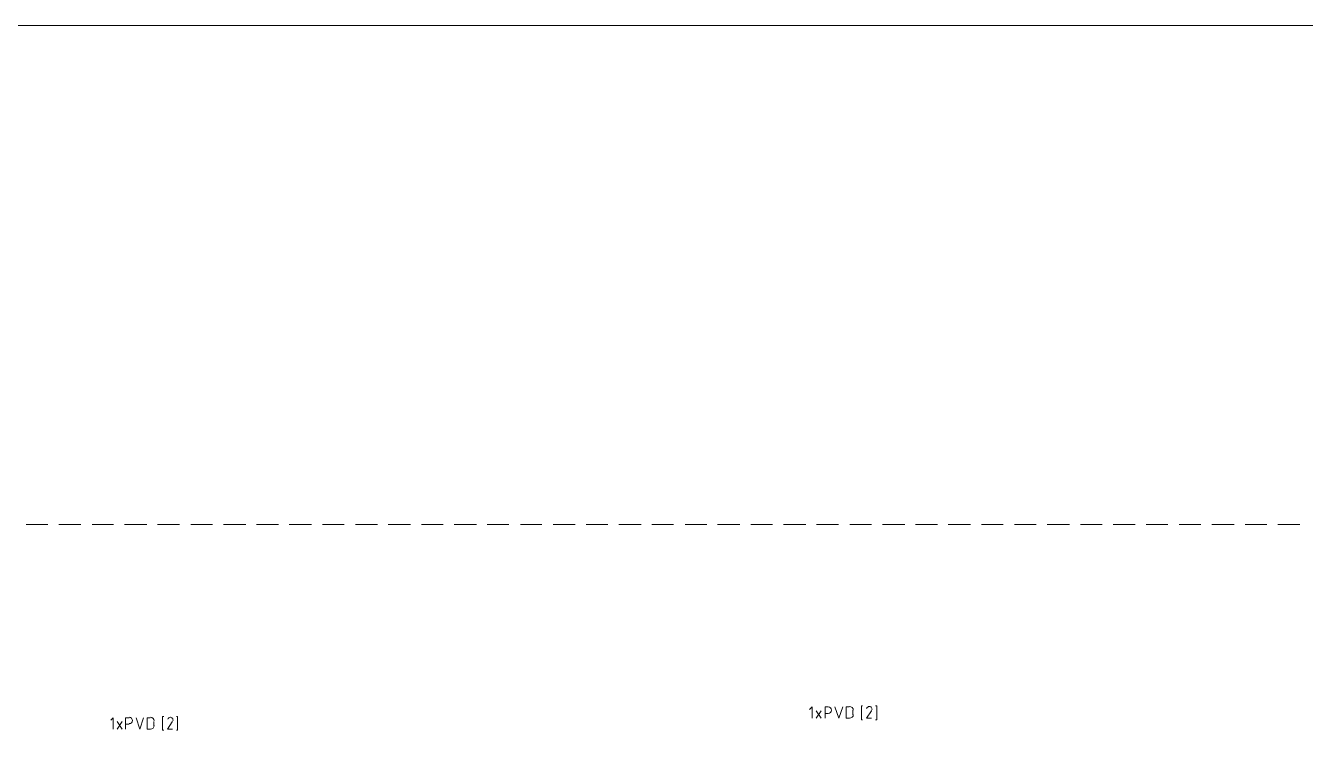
# Model space of a CAD drawing. Header units: millimetres. Extents: x 7 to 416, y 7 to 290.
# Drawn here: x 203.3 to 312.9, y 229.2 to 290.1 of the extents above; entities that cross this region are included whole.
import ezdxf

# ---------------------------------------------------------------- set-up
doc = ezdxf.new("R2010")
doc.units = ezdxf.units.MM
doc.header["$MEASUREMENT"] = 0
doc.layers.get('0').update_dxf_attribs({"linetype": 'CONTINUOUS'})

msp = doc.modelspace()

# ---------------------------------------------------------------- linework, layer by layer
at = {"color": 0, "linetype": 'Continuous', "lineweight": 15, "true_color": 0x000007}
msp.add_lwpolyline([(6.68, 6.59), (413.06, 6.59), (413.06, 290.09), (6.68, 290.09)], close=True, dxfattribs=at)
at = {"color": 0, "linetype": 'Continuous', "lineweight": 20, "true_color": 0xbababa}
for points in [[(203.3, 247.38), (205.17, 247.38), (205.17, 247.38)], [(206.1, 247.38), (208, 247.38), (208, 247.38)], [(208.95, 247.38), (210.8, 247.38), (210.8, 247.38)], [(211.74, 247.38), (213.65, 247.38), (213.65, 247.38)], [(214.57, 247.38), (216.44, 247.38), (216.44, 247.38)], [(217.42, 247.38), (219.27, 247.38), (219.27, 247.38)], [(220.22, 247.38), (222.12, 247.38), (222.12, 247.38)], [(223.04, 247.38), (224.91, 247.38), (224.91, 247.38)], [(225.84, 247.38), (227.74, 247.38), (227.74, 247.38)], [(228.69, 247.38), (230.54, 247.38), (230.54, 247.38)], [(231.52, 247.38), (233.39, 247.38), (233.39, 247.38)], [(234.31, 247.38), (236.22, 247.38), (236.22, 247.38)], [(237.16, 247.38), (239.01, 247.38), (239.01, 247.38)], [(239.96, 247.38), (241.86, 247.38), (241.86, 247.38)], [(242.78, 247.38), (244.65, 247.38), (244.65, 247.38)], [(245.63, 247.38), (247.48, 247.38), (247.48, 247.38)], [(248.43, 247.38), (250.33, 247.38), (250.33, 247.38)], [(251.26, 247.38), (253.13, 247.38), (253.13, 247.38)], [(254.05, 247.38), (255.96, 247.38), (255.96, 247.38)], [(256.9, 247.38), (258.75, 247.38), (258.75, 247.38)], [(259.73, 247.38), (261.6, 247.38), (261.6, 247.38)], [(262.52, 247.38), (264.43, 247.38), (264.43, 247.38)], [(265.37, 247.38), (267.22, 247.38), (267.22, 247.38)], [(268.17, 247.38), (270.07, 247.38), (270.07, 247.38)], [(271, 247.38), (272.87, 247.38), (272.87, 247.38)], [(273.84, 247.38), (275.7, 247.38), (275.7, 247.38)], [(276.64, 247.38), (278.54, 247.38), (278.54, 247.38)], [(279.47, 247.38), (281.34, 247.38), (281.34, 247.38)], [(282.26, 247.38), (284.17, 247.38), (284.17, 247.38)], [(285.11, 247.38), (286.96, 247.38), (286.96, 247.38)], [(287.94, 247.38), (289.81, 247.38), (289.81, 247.38)], [(290.74, 247.38), (292.64, 247.38), (292.64, 247.38)], [(293.58, 247.38), (295.44, 247.38), (295.44, 247.38)], [(296.38, 247.38), (298.28, 247.38), (298.28, 247.38)], [(299.21, 247.38), (301.08, 247.38), (301.08, 247.38)], [(302.05, 247.38), (303.91, 247.38), (303.91, 247.38)], [(304.85, 247.38), (306.75, 247.38), (306.75, 247.38)], [(307.68, 247.38), (309.55, 247.38), (309.55, 247.38)], [(310.48, 247.38), (312.38, 247.38), (312.38, 247.38)]]:
    msp.add_lwpolyline(points, dxfattribs=at)
at = {"color": 0, "linetype": 'Continuous', "lineweight": 15, "true_color": 0x000007}
for points in [[(270.62, 230.79), (270.62, 231.76), (270.4, 231.55)], [(270.96, 230.79), (271.38, 231.42), (271.38, 231.42)], [(270.96, 231.42), (271.38, 230.79), (271.38, 230.79)], [(271.72, 230.79), (271.72, 231.76), (271.97, 231.76)], [(272.57, 231.76), (272.9, 230.79), (273.25, 231.76)], [(273.79, 231.76), (273.54, 231.76), (273.54, 230.79)], [(274.09, 231.09), (274.09, 231.47), (274.09, 231.47)], [(274.93, 231.85), (274.85, 231.85), (274.85, 230.66), (274.93, 230.66)], [(275.7, 231.42), (275.28, 230.79), (275.7, 230.79)], [(276.04, 231.85), (276.16, 231.85), (276.16, 230.66), (276.04, 230.66)], [(210.77, 229.85), (210.77, 230.82), (210.55, 230.62)], [(211.1, 229.85), (211.53, 230.52), (211.53, 230.52)], [(211.1, 230.52), (211.53, 229.85), (211.53, 229.85)], [(211.83, 229.85), (211.83, 230.82), (212.12, 230.82)], [(212.12, 230.28), (211.83, 230.28), (211.83, 230.28)], [(212.72, 230.82), (213.05, 229.85), (213.35, 230.82)], [(213.94, 230.82), (213.68, 230.82), (213.68, 229.85)], [(214.24, 230.14), (214.24, 230.52), (214.24, 230.52)], [(215.09, 230.95), (215, 230.95), (215, 229.76), (215.09, 229.76)], [(215.8, 230.49), (215.42, 229.85), (215.85, 229.85)], [(216.19, 230.95), (216.28, 230.95), (216.28, 229.76), (216.19, 229.76)], [(271.97, 231.2), (271.72, 231.2), (271.72, 231.2)], [(273.54, 230.79), (273.79, 230.79), (273.79, 230.79)], [(213.68, 229.85), (213.94, 229.85), (213.94, 229.85)]]:
    msp.add_lwpolyline(points, dxfattribs=at)
for points in [[(271.99, 231.2), (272.15, 231.2), (272.27, 231.33), (272.27, 231.48), (272.27, 231.48), (272.27, 231.63), (272.15, 231.76), (271.99, 231.76)], [(275.71, 231.45), (275.74, 231.52), (275.76, 231.62), (275.71, 231.68), (275.71, 231.68), (275.68, 231.75), (275.6, 231.8), (275.51, 231.8)], [(212.14, 230.33), (212.29, 230.33), (212.42, 230.44), (212.42, 230.59), (212.42, 230.59), (212.42, 230.74), (212.29, 230.87), (212.14, 230.87)], [(215.85, 230.51), (215.9, 230.59), (215.9, 230.67), (215.86, 230.76), (215.86, 230.76), (215.81, 230.82), (215.75, 230.87), (215.65, 230.87)]]:
    msp.add_open_spline(points, degree=3, knots=[0, 0, 0, 0, 0.125, 0.125, 0.125, 0.125, 1, 1, 1, 1], dxfattribs=at)
for points in [[(274.14, 231.48), (274.14, 231.67), (273.99, 231.8), (273.81, 231.8)], [(275.51, 231.8), (275.41, 231.8), (275.31, 231.73), (275.28, 231.63)], [(214.28, 230.56), (214.28, 230.72), (214.14, 230.87), (213.96, 230.87)], [(213.96, 229.85), (214.14, 229.85), (214.28, 229.99), (214.28, 230.18)], [(215.67, 230.87), (215.55, 230.87), (215.47, 230.8), (215.43, 230.71)], [(273.81, 230.79), (273.99, 230.79), (274.14, 230.92), (274.14, 231.1)]]:
    msp.add_open_spline(points, degree=3, dxfattribs=at)

doc.saveas('drawing.dxf')
